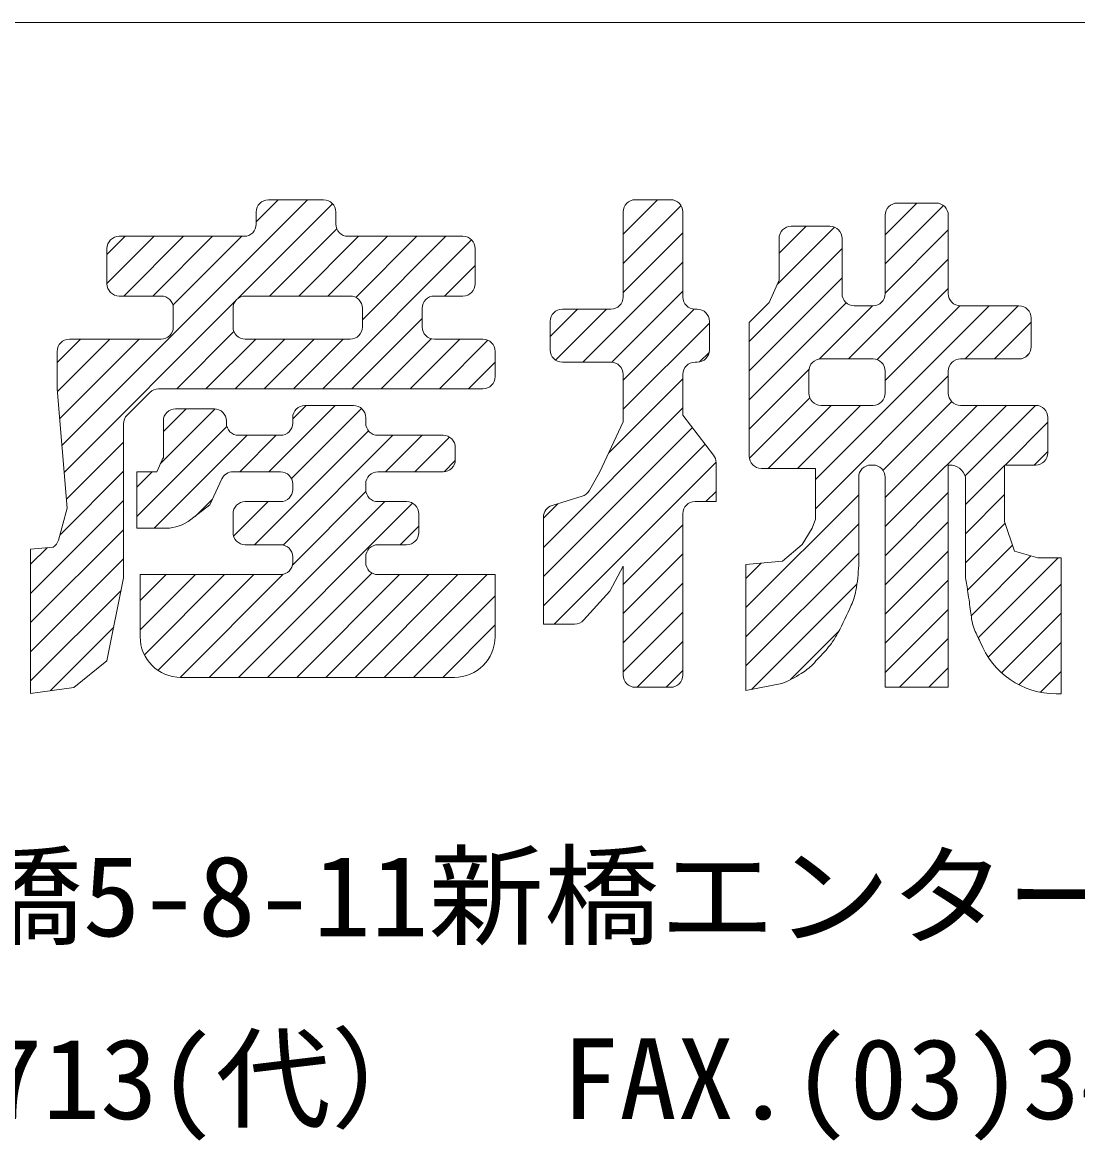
# Model space of a CAD drawing. Units: millimetres, scale not verified. Extents: x -1682 to 1682, y -1188 to 1188.
# Drawn here: x -901.1 to -824.4, y -1089.3 to -1008 of the extents above; entities that cross this region are included whole.
import ezdxf
from ezdxf.enums import TextEntityAlignment as Align

# ---------------------------------------------------------------- set-up
doc = ezdxf.new("R2010")
doc.units = ezdxf.units.MM
doc.header["$LTSCALE"] = 3
doc.layers.add('0-0_0', color=7, linetype='Continuous', lineweight=18)
doc.layers.add('0-6_WAKU', color=7, linetype='Continuous', lineweight=18)
doc.styles.add('ＭＳ ゴシック', font='')
doc.styles.get('ＭＳ ゴシック').set_extended_font_data('MS Gothic')

msp = doc.modelspace()

# ---------------------------------------------------------------- linework, layer by layer
at = {"layer": '0-0_0'}
for p, q in [((-898.234, -1038.727), (-880.382, -1020.875)), ((-884.103, -1022.474), (-882.503, -1020.875)), ((-879.201, -1020.875), (-883.215, -1020.875)), ((-857.426, -1023.375), (-854.919, -1020.868)), ((-853.971, -1020.868), (-856.538, -1020.868)), ((-885.411, -1028.026), (-878.547, -1021.162)), ((-857.426, -1025.496), (-853.217, -1021.287)), ((-838.368, -1023.408), (-836.068, -1021.109)), ((-838.368, -1025.53), (-834.131, -1021.293)), ((-834.672, -1021.109), (-837.48, -1021.109)), ((-884.103, -1021.763), (-884.103, -1022.639)), ((-878.313, -1022.639), (-878.313, -1021.763)), ((-857.426, -1021.756), (-857.426, -1027.935)), ((-853.083, -1027.935), (-853.083, -1021.756)), ((-838.368, -1021.997), (-838.368, -1027.694)), ((-833.784, -1027.694), (-833.784, -1021.997)), ((-883.13, -1027.866), (-878.245, -1022.98)), ((-857.426, -1027.617), (-853.083, -1023.275)), ((-846.225, -1027.023), (-842.062, -1022.86)), ((-846.087, -1024.764), (-844.119, -1022.796)), ((-842.392, -1022.796), (-845.199, -1022.796)), ((-838.368, -1027.651), (-833.784, -1023.067)), ((-894.958, -1024.845), (-893.64, -1023.527)), ((-894.958, -1026.966), (-891.519, -1023.527)), ((-884.991, -1023.527), (-894.07, -1023.527)), ((-893.737, -1027.866), (-889.398, -1023.527)), ((-891.616, -1027.866), (-887.276, -1023.527)), ((-890.161, -1028.533), (-885.155, -1023.527)), ((-881.009, -1027.866), (-876.67, -1023.527)), ((-879.273, -1034.616), (-868.443, -1023.785)), ((-878.888, -1027.866), (-874.549, -1023.527)), ((-869.069, -1023.527), (-877.425, -1023.527)), ((-876.865, -1027.964), (-872.427, -1023.527)), ((-876.383, -1029.604), (-870.306, -1023.527)), ((-846.087, -1023.684), (-846.087, -1026.713)), ((-841.504, -1027.694), (-841.504, -1023.684)), ((-894.958, -1024.415), (-894.958, -1026.978)), ((-868.181, -1026.978), (-868.181, -1024.415)), ((-848.258, -1031.178), (-841.504, -1024.423)), ((-870.402, -1027.866), (-868.181, -1025.644)), ((-860.367, -1032.68), (-853.083, -1025.396)), ((-841.034, -1032.439), (-833.784, -1025.189)), ((-848.258, -1033.299), (-841.504, -1026.544)), ((-838.962, -1032.488), (-833.784, -1027.31)), ((-894.07, -1027.866), (-891.022, -1027.866)), ((-884.903, -1027.866), (-877.271, -1027.866)), ((-871.152, -1027.866), (-869.069, -1027.866)), ((-858.248, -1032.682), (-853.083, -1027.517)), ((-898.071, -1040.685), (-885.631, -1028.246)), ((-890.134, -1028.754), (-890.134, -1030.112)), ((-885.791, -1030.112), (-885.791, -1028.754)), ((-876.383, -1028.754), (-876.383, -1030.112)), ((-872.04, -1030.112), (-872.04, -1028.754)), ((-862.733, -1030.803), (-860.752, -1028.823)), ((-862.338, -1032.53), (-858.631, -1028.823)), ((-858.314, -1028.823), (-861.845, -1028.823)), ((-857.426, -1033.981), (-852.264, -1028.82)), ((-852.041, -1028.823), (-852.195, -1028.823)), ((-848.258, -1035.421), (-841.2, -1028.362)), ((-843.434, -1041.202), (-830.813, -1028.582)), ((-843.166, -1032.449), (-839.298, -1028.582)), ((-839.256, -1028.582), (-840.616, -1028.582)), ((-838.368, -1034.015), (-832.933, -1028.581)), ((-828.641, -1028.582), (-832.896, -1028.582)), ((-832.549, -1032.439), (-828.692, -1028.582)), ((-877.152, -1034.616), (-872.04, -1029.504)), ((-862.733, -1029.711), (-862.733, -1031.792)), ((-857.426, -1036.102), (-851.153, -1029.83)), ((-851.153, -1031.792), (-851.153, -1029.711)), ((-848.258, -1029.787), (-848.258, -1039.506)), ((-830.427, -1032.439), (-827.753, -1029.764)), ((-827.753, -1031.551), (-827.753, -1029.47)), ((-889.88, -1034.616), (-885.721, -1030.457)), ((-898.577, -1032.706), (-896.871, -1031)), ((-898.561, -1034.811), (-894.749, -1031)), ((-898.397, -1036.769), (-892.628, -1031)), ((-891.022, -1031), (-897.689, -1031)), ((-887.759, -1034.616), (-884.143, -1031)), ((-885.637, -1034.616), (-882.021, -1031)), ((-877.271, -1031), (-884.903, -1031)), ((-883.516, -1034.616), (-879.9, -1031)), ((-881.395, -1034.616), (-877.779, -1031)), ((-875.031, -1034.616), (-871.384, -1030.969)), ((-872.91, -1034.616), (-869.294, -1031)), ((-867.621, -1031), (-871.152, -1031)), ((-870.788, -1034.616), (-867.252, -1031.08)), ((-898.577, -1031.888), (-898.577, -1034.616)), ((-866.733, -1033.728), (-866.733, -1031.888)), ((-851.864, -1032.662), (-851.171, -1031.969)), ((-828.172, -1032.305), (-827.887, -1032.02)), ((-868.667, -1034.616), (-866.733, -1032.682)), ((-861.845, -1032.68), (-858.314, -1032.68)), ((-852.195, -1032.68), (-852.041, -1032.68)), ((-843.028, -1032.439), (-839.256, -1032.439)), ((-832.896, -1032.439), (-828.641, -1032.439)), ((-858.482, -1039.28), (-853.083, -1033.881)), ((-857.426, -1033.568), (-857.426, -1037.019)), ((-853.083, -1036.537), (-853.083, -1033.568)), ((-848.258, -1037.542), (-843.905, -1033.189)), ((-843.916, -1034.925), (-843.916, -1033.327)), ((-843.434, -1043.324), (-833.784, -1033.674)), ((-838.368, -1033.327), (-838.368, -1034.925)), ((-833.784, -1034.925), (-833.784, -1033.327)), ((-867.621, -1034.616), (-891.213, -1034.616)), ((-891.841, -1034.876), (-893.492, -1036.525)), ((-848.246, -1039.651), (-843.852, -1035.257)), ((-891.08, -1040.058), (-887.087, -1036.065)), ((-890.857, -1037.714), (-889.205, -1036.062)), ((-887.162, -1036.062), (-889.969, -1036.062)), ((-883.179, -1040.642), (-878.357, -1035.821)), ((-881.545, -1041.129), (-876.451, -1036.036)), ((-881.449, -1036.791), (-880.479, -1035.821)), ((-877.03, -1035.821), (-880.561, -1035.821)), ((-863.215, -1046.135), (-853.083, -1036.003)), ((-846.868, -1040.394), (-842.287, -1035.813)), ((-844.746, -1040.394), (-840.166, -1035.813)), ((-839.256, -1035.813), (-843.028, -1035.813)), ((-838.525, -1040.536), (-833.533, -1035.544)), ((-838.368, -1042.5), (-831.681, -1035.813)), ((-838.368, -1044.622), (-829.559, -1035.813)), ((-827.435, -1035.813), (-832.896, -1035.813)), ((-832.557, -1040.932), (-827.438, -1035.813)), ((-890.857, -1036.95), (-890.857, -1039.678)), ((-886.274, -1037.103), (-886.274, -1036.95)), ((-881.449, -1036.709), (-881.449, -1037.103)), ((-876.142, -1037.103), (-876.142, -1036.709)), ((-859.114, -1040.635), (-857.426, -1037.019)), ((-853.083, -1036.537), (-850.855, -1039.431)), ((-829.656, -1040.153), (-826.547, -1037.043)), ((-826.547, -1039.265), (-826.547, -1036.701)), ((-892.787, -1043.887), (-886.241, -1037.341)), ((-884.239, -1045.946), (-875.949, -1037.655)), ((-863.215, -1048.256), (-852.393, -1037.434)), ((-897.908, -1042.643), (-893.752, -1038.488)), ((-891.519, -1044.74), (-884.77, -1037.991)), ((-882.337, -1037.991), (-885.386, -1037.991)), ((-885.3, -1040.642), (-882.648, -1037.991)), ((-882.14, -1045.968), (-874.163, -1037.991)), ((-870.516, -1037.991), (-875.254, -1037.991)), ((-874.693, -1040.642), (-872.042, -1037.991)), ((-872.572, -1040.642), (-870.052, -1038.122)), ((-863.215, -1050.378), (-851.47, -1038.632)), ((-869.628, -1039.754), (-869.628, -1038.879)), ((-827.535, -1040.153), (-826.547, -1039.165)), ((-870.448, -1040.64), (-869.631, -1039.822)), ((-862.44, -1051.724), (-850.671, -1039.954)), ((-847.37, -1040.394), (-843.434, -1040.394)), ((-843.434, -1040.394), (-843.434, -1044.09)), ((-839.41, -1040.153), (-839.256, -1040.153)), ((-833.784, -1040.153), (-833.707, -1040.153)), ((-833.784, -1056.304), (-833.784, -1040.153)), ((-832.523, -1043.02), (-829.683, -1040.18)), ((-829.683, -1044.251), (-829.683, -1040.153)), ((-829.683, -1040.153), (-827.435, -1040.153)), ((-898.385, -1045.242), (-893.752, -1040.609)), ((-892.787, -1041.766), (-891.664, -1040.642)), ((-887.48, -1043.053), (-886.605, -1041.158)), ((-885.799, -1040.642), (-882.337, -1040.642)), ((-875.254, -1040.642), (-870.516, -1040.642)), ((-859.905, -1042.017), (-859.114, -1040.635)), ((-840.298, -1047.448), (-840.298, -1041.041)), ((-838.368, -1041.041), (-838.368, -1056.304)), ((-832.523, -1041.041), (-832.523, -1048.358)), ((-881.449, -1041.53), (-881.449, -1041.924)), ((-876.142, -1041.924), (-876.142, -1041.53)), ((-900.507, -1049.485), (-893.752, -1042.731)), ((-888.516, -1043.858), (-887.282, -1042.624)), ((-887.518, -1055.588), (-874.742, -1042.812)), ((-885.748, -1045.333), (-883.227, -1042.812)), ((-882.337, -1042.812), (-884.903, -1042.812)), ((-881.47, -1047.419), (-876.128, -1042.077)), ((-873.17, -1042.812), (-875.254, -1042.812)), ((-862.588, -1043.094), (-860.415, -1042.425)), ((-851.4, -1042.804), (-850.671, -1042.076)), ((-848.5, -1050.511), (-840.298, -1042.309)), ((-838.368, -1046.743), (-833.784, -1042.159)), ((-832.523, -1045.141), (-829.683, -1042.301)), ((-888.85, -1044.118), (-887.48, -1043.053)), ((-885.397, -1055.588), (-872.734, -1042.926)), ((-863.215, -1044.014), (-862.165, -1042.964)), ((-885.791, -1043.7), (-885.791, -1045.058)), ((-872.282, -1045.058), (-872.282, -1043.7)), ((-863.215, -1051.724), (-863.215, -1043.942)), ((-853.083, -1055.416), (-853.083, -1043.692)), ((-848.5, -1052.632), (-840.298, -1044.43)), ((-838.368, -1048.864), (-833.784, -1044.281)), ((-832.523, -1047.262), (-829.64, -1044.379)), ((-829.683, -1044.251), (-828.959, -1046.42)), ((-900.507, -1051.607), (-893.752, -1044.852)), ((-892.787, -1044.74), (-890.666, -1044.74)), ((-873.633, -1045.946), (-872.282, -1044.595)), ((-857.426, -1048.83), (-853.083, -1044.488)), ((-884.903, -1045.946), (-882.337, -1045.946)), ((-875.254, -1045.946), (-873.17, -1045.946)), ((-832.38, -1049.241), (-829.109, -1045.97)), ((-900.507, -1047.364), (-899.308, -1046.165)), ((-881.449, -1046.834), (-881.449, -1047.227)), ((-876.142, -1047.227), (-876.142, -1046.834)), ((-857.426, -1050.952), (-853.083, -1046.609)), ((-848.5, -1054.754), (-840.298, -1046.551)), ((-838.368, -1050.986), (-833.784, -1046.402)), ((-832.12, -1051.102), (-827.776, -1046.758)), ((-831.607, -1052.71), (-825.799, -1046.902)), ((-828.959, -1046.42), (-827.27, -1046.902)), ((-827.27, -1046.902), (-825.582, -1046.902)), ((-825.582, -1046.902), (-825.582, -1056.786)), ((-900.507, -1053.728), (-893.752, -1046.973)), ((-858.391, -1049.313), (-857.426, -1047.505)), ((-857.426, -1047.505), (-857.426, -1055.416)), ((-848.5, -1048.39), (-847.394, -1047.284)), ((-848.5, -1056.545), (-848.5, -1047.384)), ((-892.546, -1048.115), (-892.546, -1052.628)), ((-882.337, -1048.115), (-892.546, -1048.115)), ((-892.546, -1050.01), (-890.652, -1048.115)), ((-892.546, -1052.131), (-888.53, -1048.115)), ((-892.238, -1053.944), (-886.409, -1048.115)), ((-891.249, -1055.077), (-884.288, -1048.115)), ((-889.639, -1055.588), (-882.146, -1048.094)), ((-883.275, -1055.588), (-875.689, -1048.001)), ((-881.154, -1055.588), (-873.681, -1048.115)), ((-879.033, -1055.588), (-871.56, -1048.115)), ((-876.911, -1055.588), (-869.438, -1048.115)), ((-866.733, -1048.115), (-875.254, -1048.115)), ((-874.79, -1055.588), (-867.317, -1048.115)), ((-866.733, -1052.628), (-866.733, -1048.115)), ((-838.368, -1053.107), (-833.784, -1048.523)), ((-900.507, -1055.849), (-893.937, -1049.279)), ((-860.297, -1051.43), (-858.391, -1049.313)), ((-857.426, -1053.073), (-853.083, -1048.731)), ((-848.089, -1056.465), (-840.424, -1048.799)), ((-830.886, -1054.11), (-825.582, -1048.806)), ((-872.669, -1055.588), (-866.733, -1049.653)), ((-857.426, -1055.194), (-853.083, -1050.852)), ((-838.368, -1055.228), (-833.784, -1050.645)), ((-829.908, -1055.254), (-825.582, -1050.928)), ((-870.547, -1055.588), (-866.733, -1051.774)), ((-863.215, -1051.724), (-860.957, -1051.724)), ((-899.094, -1056.557), (-894.468, -1051.931)), ((-845.246, -1055.742), (-841.758, -1052.254)), ((-856.414, -1056.304), (-853.083, -1052.973)), ((-837.322, -1056.304), (-833.784, -1052.766)), ((-828.656, -1056.123), (-825.582, -1053.049)), ((-835.201, -1056.304), (-833.784, -1054.887)), ((-889.586, -1055.588), (-869.693, -1055.588)), ((-854.292, -1056.304), (-853.083, -1055.095)), ((-827.084, -1056.673), (-825.582, -1055.17)), ((-856.538, -1056.304), (-853.971, -1056.304)), ((-848.5, -1056.545), (-845.883, -1056.034)), ((-838.368, -1056.304), (-833.784, -1056.304)), ((-825.582, -1056.786), (-825.934, -1056.786))]:
    msp.add_line(p, q, dxfattribs=at)
for points in [[(-848.258, -1029.787), (-846.811, -1028.34), (-846.087, -1026.713)], [(-898.486, -1045.61), (-897.853, -1043.294), (-898.577, -1034.616)], [(-893.752, -1037.153), (-893.752, -1048.356), (-894.958, -1054.383), (-897.371, -1056.311), (-900.507, -1056.759)], [(-892.787, -1044.74), (-892.787, -1040.642), (-891.34, -1040.642), (-890.857, -1039.558)], [(-850.671, -1039.973), (-850.671, -1042.804), (-852.195, -1042.804)], [(-848.5, -1047.384), (-845.846, -1047.143), (-844.399, -1045.938), (-843.675, -1044.733), (-843.434, -1044.09)], [(-900.507, -1056.759), (-900.507, -1046.263), (-898.872, -1046.13)]]:
    msp.add_lwpolyline(points, dxfattribs=at)
for centre, radius, start, end in [((-883.215, -1021.763), 0.888, 90, 180), ((-879.201, -1021.763), 0.888, 0, 90), ((-856.538, -1021.756), 0.888, 90, 180), ((-853.971, -1021.756), 0.888, 0, 90), ((-837.48, -1021.997), 0.888, 90, 180), ((-834.672, -1021.997), 0.888, 0, 90), ((-884.991, -1022.639), 0.888, 270, 0), ((-877.425, -1022.639), 0.888, 180, 270), ((-845.199, -1023.684), 0.888, 90, 180), ((-842.392, -1023.684), 0.888, 0, 90), ((-894.07, -1024.415), 0.888, 90, 180), ((-869.069, -1024.415), 0.888, 0, 90), ((-894.07, -1026.978), 0.888, 180, 270), ((-869.069, -1026.978), 0.888, 270, 0), ((-891.022, -1028.754), 0.888, 0, 90), ((-884.903, -1028.754), 0.888, 90, 180), ((-877.271, -1028.754), 0.888, 0, 90), ((-871.152, -1028.754), 0.888, 90, 180), ((-858.314, -1027.935), 0.888, 270, 0), ((-852.195, -1027.935), 0.888, 180, 270), ((-840.616, -1027.694), 0.888, 180, 270), ((-839.256, -1027.694), 0.888, 270, 0), ((-832.896, -1027.694), 0.888, 180, 270), ((-861.845, -1029.711), 0.888, 90, 180), ((-852.041, -1029.711), 0.888, 0, 90), ((-828.641, -1029.47), 0.888, 0, 90), ((-891.022, -1030.112), 0.888, 270, 0), ((-884.903, -1030.112), 0.888, 180, 270), ((-877.271, -1030.112), 0.888, 270, 0), ((-871.152, -1030.112), 0.888, 180, 270), ((-897.689, -1031.888), 0.888, 90, 180), ((-867.621, -1031.888), 0.888, 0, 90), ((-861.845, -1031.792), 0.888, 180, 270), ((-852.041, -1031.792), 0.888, 270, 0), ((-828.641, -1031.551), 0.888, 270, 0), ((-858.314, -1033.568), 0.888, 0, 90), ((-852.195, -1033.568), 0.888, 90, 180), ((-843.028, -1033.327), 0.888, 90, 180), ((-839.256, -1033.327), 0.888, 0, 90), ((-832.896, -1033.327), 0.888, 90, 180), ((-867.621, -1033.728), 0.888, 270, 0), ((-891.213, -1035.504), 0.888, 90, 134.9788), ((-843.028, -1034.925), 0.888, 180, 270), ((-839.256, -1034.925), 0.888, 270, 0), ((-832.896, -1034.925), 0.888, 180, 270), ((-889.969, -1036.95), 0.888, 90, 180), ((-887.162, -1036.95), 0.888, 0, 90), ((-880.561, -1036.709), 0.888, 90, 180), ((-877.03, -1036.709), 0.888, 0, 90), ((-827.435, -1036.701), 0.888, 0, 90), ((-892.864, -1037.153), 0.888, 134.9788, 180), ((-885.386, -1037.103), 0.888, 180, 270), ((-882.337, -1037.103), 0.888, 270, 0), ((-875.254, -1037.103), 0.888, 180, 270), ((-870.516, -1038.879), 0.888, 0, 90), ((-851.559, -1039.973), 0.888, 0, 37.58908), ((-847.37, -1039.506), 0.888, 180, 270), ((-827.435, -1039.265), 0.888, 270, 0), ((-870.516, -1039.754), 0.888, 270, 0), ((-839.41, -1041.041), 0.888, 90, 180), ((-839.256, -1041.041), 0.888, 0, 90), ((-833.669, -1041.335), 1.183, 14.39982, 91.86038), ((-885.799, -1041.53), 0.888, 90, 155.20872), ((-882.337, -1041.53), 0.888, 0, 90), ((-875.254, -1041.53), 0.888, 90, 180), ((-882.337, -1041.924), 0.888, 270, 0), ((-875.254, -1041.924), 0.888, 180, 270), ((-860.676, -1041.577), 0.888, 287.09081, 330.23681), ((-884.903, -1043.7), 0.888, 90, 180), ((-873.17, -1043.7), 0.888, 0, 90), ((-852.195, -1043.692), 0.888, 90, 180), ((-862.327, -1043.942), 0.888, 107.09081, 180), ((-890.666, -1041.78), 2.96, 270, 307.85445), ((-884.903, -1045.058), 0.888, 180, 270), ((-873.17, -1045.058), 0.888, 270, 0), ((-899.342, -1045.377), 0.888, 301.98631, 344.73412), ((-882.337, -1046.834), 0.888, 0, 90), ((-875.254, -1046.834), 0.888, 90, 180), ((-882.337, -1047.227), 0.888, 270, 0), ((-875.254, -1047.227), 0.888, 180, 270), ((-853.071, -1046.933), 12.784, 349.46625, 357.68846), ((-917.772, -1062.623), 86.434, 8.79637, 9.49979), ((-845.171, -1048.402), 4.749, 335.95566, 349.46625), ((-872.275, -1055.583), 40.396, 7.76743, 8.79637), ((-938.267, -1064.584), 106.998, 7.41893, 7.76743), ((-874.391, -1035.365), 36.745, 332.46928, 335.95566), ((-741.734, -1038.993), 91.193, 187.41893, 187.79643), ((-860.957, -1050.836), 0.888, 270, 317.99171), ((-829.281, -1050.98), 2.829, 187.79643, 201.01969), ((-847.109, -1049.586), 5.979, 323.81916, 332.46928), ((-824.391, -1049.101), 8.068, 201.01969, 208.83855), ((-889.586, -1052.628), 2.96, 180, 270), ((-869.693, -1052.628), 2.96, 270, 0), ((-847.857, -1049.039), 6.906, 318.34536, 323.81916), ((-825.934, -1050.866), 5.92, 201.05173, 270), ((-865.467, -1033.374), 30.475, 315.74045, 318.34536), ((-846.788, -1051.576), 4.393, 301.83006, 315.74045), ((-856.538, -1055.416), 0.888, 180, 270), ((-853.971, -1055.416), 0.888, 270, 0), ((-849.626, -1047.004), 9.775, 292.51707, 301.83006)]:
    msp.add_arc(centre, radius, start, end, dxfattribs=at)
at = {"layer": '0-6_WAKU'}
msp.add_line((-1602.01, -1007.976), (1597.99, -1007.976), dxfattribs=at)

# ---------------------------------------------------------------- texts
at = {"layer": '0-0_0', "style": 'ＭＳ ゴシック', "width": 1.05}
for s, p in [('本社〒105-0004東京都港区新橋5-8-11新橋エンタービル3Ｆ', (-1014.23, -1076.164)), ('TEL.東京(03)3431-9713(代）  FAX.(03)3431-9708', (-979.283, -1089.454))]:
    msp.add_text(s, height=5.865, dxfattribs=at).set_placement(p, align=Align.BOTTOM_LEFT)

doc.saveas('drawing.dxf')
